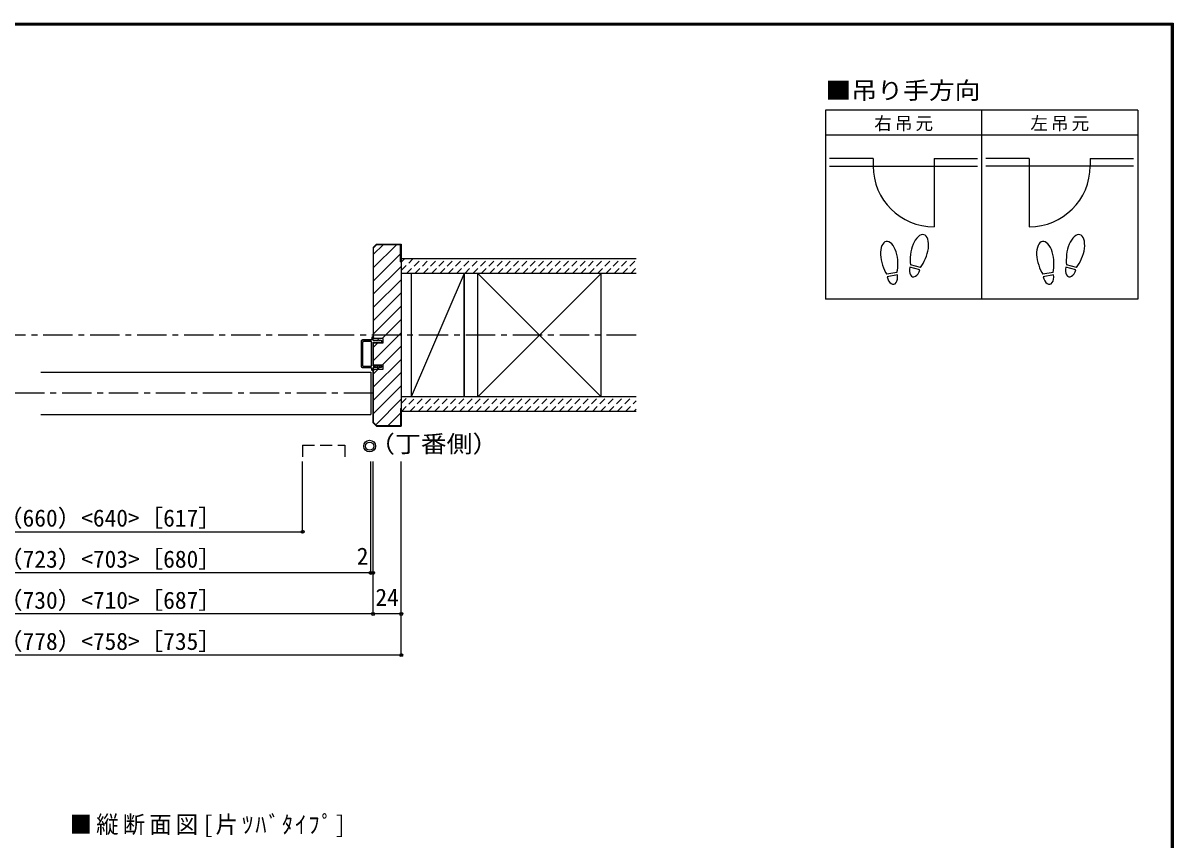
# Model space of a CAD drawing. Units: millimetres at full size, sheet at 1:5; details may follow other scales. Extents: x -973 to 977, y -718 to 696.
# Drawn here: x -3 to 977, y 0 to 696 of the extents above; entities that cross this region are included whole.
import ezdxf
from ezdxf.enums import TextEntityAlignment as Align

# ---------------------------------------------------------------- set-up
doc = ezdxf.new("R2010")
doc.units = ezdxf.units.MM
doc.header["$LTSCALE"] = 5
doc.header["$PDMODE"] = 32
doc.header["$PDSIZE"] = 2.5
for name, pattern in [('CHAIN1', [8, 5, -1, 1, -1]), ('DASHED1', [1.8, 1.2, -0.6]), ('DASHED2', [3, 2, -1])]:
    doc.linetypes.add(name, pattern=pattern)
for name, color, linetype in [('0-0_補助線', 7, 'Continuous'), ('0-1_通り芯', 4, 'CHAIN1'), ('0-3_仕上', 7, 'Continuous'), ('0-4_枠', 3, 'Continuous'), ('0-6_扉', 6, 'Continuous'), ('0-7_金物', 7, 'Continuous'), ('0-8_戸当', 3, 'Continuous'), ('0-A_文字', 3, 'Continuous'), ('0-B_寸法', 4, 'Continuous'), ('0-C_ﾊｯﾁ', 4, 'DASHED1'), ('F-1_通り芯', 6, 'Continuous')]:
    doc.layers.add(name, color=color, linetype=linetype)
doc.styles.add('ＭＳ ゴシック', font='')
doc.styles.get('ＭＳ ゴシック').set_extended_font_data('MS Gothic')

# ---------------------------------------------------------------- blocks, each defined once
blk = doc.blocks.new('01')
at = {"layer": '0-0_補助線'}
for p, q in [((-14.5, 0.346), (-14.5, -0.449)), ((-14.3, 0.346), (-14.3, -0.449)), ((-12.045, -0.049), (-14.178, 0.444)), ((-12, 0.146), (-14.133, 0.639)), ((-11.475, 5.146), (-12.298, 4.504)), ((-12.175, 4.146), (-11.475, 4.146)), ((-12.045, -0.049), (-11.993, 0.145)), ((-11.475, 0.146), (-12, 0.146)), ((-11.475, 7.146), (-11.475, 5.146)), ((-11.475, 4.146), (-11.475, 0.146)), ((-10.68, 7.55), (-9.257, 6.508)), ((-9.375, 6.146), (-10.075, 6.146)), ((-10.075, 3.146), (-10.075, 6.146)), ((-10.075, 3.146), (-9.252, 2.504)), ((-9.375, 2.146), (-10.075, 2.146)), ((-10.075, 0.146), (-10.075, 2.146)), ((-10.075, 0.146), (10.075, 0.146)), ((10.075, 3.146), (9.252, 2.504)), ((10.68, 7.55), (9.257, 6.508)), ((9.375, 6.146), (10.075, 6.146)), ((9.375, 2.146), (10.075, 2.146)), ((10.075, 3.146), (10.075, 6.146)), ((10.075, 0.146), (10.075, 2.146)), ((11.475, 7.146), (11.475, 5.146)), ((11.475, 5.146), (12.298, 4.504)), ((12.175, 4.146), (11.475, 4.146)), ((11.475, 4.146), (11.475, 0.146)), ((11.475, 0.146), (12, 0.146)), ((12.045, -0.049), (11.993, 0.145)), ((12, 0.146), (14.133, 0.639)), ((12.045, -0.049), (14.178, 0.444)), ((14.3, 0.346), (14.3, -0.449)), ((14.5, 0.346), (14.5, -0.449)), ((-14.265, -0.741), (-12.235, -1.196)), ((-14.222, -0.546), (-12.191, -1.001)), ((-12, -1.488), (-12, -8.854)), ((-11.8, -1.488), (-11.8, -8.854)), ((-11, -9.654), (11, -9.654)), ((-10.6, -1.554), (-10.6, -8.154)), ((-10.3, -1.254), (10.3, -1.254)), ((-10.3, -8.454), (10.3, -8.454)), ((10.6, -1.554), (10.6, -8.154)), ((11.8, -1.488), (11.8, -8.854)), ((12, -1.488), (12, -8.854)), ((14.222, -0.546), (12.191, -1.001)), ((14.265, -0.741), (12.235, -1.196)), ((11, -9.854), (-11, -9.854))]:
    blk.add_line(p, q, dxfattribs=at)
for centre, radius, start, end in [((-14.2, 0.346), 0.3, 77.00048, 180), ((-14.2, 0.346), 0.1, 77.00048, 180), ((-12.175, 4.346), 0.2, 127.96957, 270), ((-10.975, 7.146), 0.5, 53.78053, 180), ((-9.375, 6.346), 0.2, 270, 53.78053), ((-9.375, 2.346), 0.2, 270, 52.03043), ((9.375, 6.346), 0.2, 126.21947, 270), ((9.375, 2.346), 0.2, 127.96957, 270), ((10.975, 7.146), 0.5, 0, 126.21947), ((12.175, 4.346), 0.2, 270, 52.03043), ((14.2, 0.346), 0.3, 0, 102.99952), ((14.2, 0.346), 0.1, 0, 102.99952), ((-14.2, -0.449), 0.3, 180, 257.3929), ((-14.2, -0.449), 0.1, 180, 257.3929), ((-12.3, -1.488), 0.3, 0, 76.0718), ((-12.3, -1.488), 0.5, 0, 76.0718), ((-11, -8.854), 1, 180, 270), ((-11, -8.854), 0.8, 180, 270), ((-10.3, -1.554), 0.3, 90, 180), ((-10.3, -8.154), 0.3, 180, 270), ((10.3, -1.554), 0.3, 0, 90), ((10.3, -8.154), 0.3, 270, 0), ((11, -8.854), 1, 270, 0), ((11, -8.854), 0.8, 270, 0), ((12.3, -1.488), 0.5, 103.9282, 180), ((12.3, -1.488), 0.3, 103.9282, 180), ((14.2, -0.449), 0.1, 282.6071, 0), ((14.2, -0.449), 0.3, 282.6071, 0)]:
    blk.add_arc(centre, radius, start, end, dxfattribs=at)

msp = doc.modelspace()

# ---------------------------------------------------------------- linework, layer by layer
at = {"layer": '0-1_通り芯'}
for p, q in [((519.153, 430), (-515.847, 430)), ((295.153, 380.5), (-291.847, 380.5))]:
    msp.add_line(p, q, dxfattribs=at)
at = {"layer": '0-3_仕上', "color": 2}
for p, q in [((519.153, 495), (319.153, 495)), ((519.153, 482.5), (319.153, 482.5)), ((519.153, 377.5), (319.153, 377.5)), ((519.153, 365), (319.153, 365))]:
    msp.add_line(p, q, dxfattribs=at)
at = {"layer": '0-3_仕上', "color": 3}
for p, q in [((327.653, 482.5), (327.653, 377.5)), ((372.653, 377.5), (372.653, 482.5)), ((384.537, 377.5), (384.537, 482.5)), ((489.537, 377.5), (489.537, 482.5))]:
    msp.add_line(p, q, dxfattribs=at)
at = {"layer": '0-3_仕上'}
for p, q in [((372.653, 482.5), (327.653, 377.5)), ((384.537, 482.5), (489.537, 377.5)), ((384.537, 377.5), (489.537, 482.5))]:
    msp.add_line(p, q, dxfattribs=at)
at = {"layer": '0-4_枠'}
for p, q in [((297.982, 507.5), (295.153, 504.672)), ((295.153, 504.672), (295.153, 427)), ((298.189, 507), (295.653, 504.464)), ((295.653, 427), (295.653, 504.464)), ((297.982, 507.5), (319.153, 507.5)), ((318.653, 507), (298.189, 507)), ((318.653, 492.5), (318.653, 507)), ((319.153, 507.5), (319.153, 352.5)), ((318.653, 492.5), (319.153, 492.5)), ((295.153, 404.7), (295.153, 423.3)), ((295.153, 423.3), (303.653, 423.3)), ((295.653, 404.7), (295.653, 423.3)), ((295.153, 404.7), (303.653, 404.7)), ((303.653, 401), (303.653, 404.7)), ((295.153, 355.328), (295.153, 401)), ((295.153, 401), (303.653, 401)), ((295.653, 355.536), (295.653, 401)), ((318.653, 367.5), (318.653, 353)), ((318.653, 367.5), (319.153, 367.5)), ((297.982, 352.5), (295.153, 355.328)), ((298.189, 353), (295.653, 355.536)), ((298.189, 353), (318.653, 353)), ((297.982, 352.5), (319.153, 352.5))]:
    msp.add_line(p, q, dxfattribs=at)
msp.add_lwpolyline([(303.653, 423.3), (303.653, 427), (295.153, 427)], dxfattribs=at)
at = {"layer": '0-6_扉'}
msp.add_line((12.153, 362.5), (293.153, 362.5), dxfattribs=at)
at = {"layer": '0-6_扉', "linetype": 'DASHED2'}
for p, q in [((235.158, 336.408), (271.158, 336.408)), ((235.158, 336.408), (235.158, 322.5)), ((271.158, 336.408), (271.158, 322.5))]:
    msp.add_line(p, q, dxfattribs=at)
at = {"layer": '0-6_扉'}
msp.add_lwpolyline([(12.153, 398.5), (293.153, 398.5), (293.153, 362.5)], dxfattribs=at)
at = {"layer": '0-7_金物'}
for radius in [5, 3.5]:
    msp.add_circle((292.202, 335.457), radius, dxfattribs=at)
at = {"layer": '0-8_戸当', "color": 2}
for p, q in [((721.239, 580.308), (684.139, 580.308)), ((721.239, 580.308), (721.239, 574.008)), ((773.039, 580.308), (810.139, 580.308)), ((773.039, 580.308), (773.039, 522.208)), ((854.239, 580.308), (817.139, 580.308)), ((854.239, 580.308), (854.239, 522.208)), ((906.039, 580.308), (943.139, 580.308)), ((906.039, 580.308), (906.039, 574.008)), ((684.139, 574.008), (810.139, 574.008)), ((943.139, 574.008), (817.139, 574.008))]:
    msp.add_line(p, q, dxfattribs=at)
at = {"layer": '0-8_戸当'}
for p, q in [((761.468, 487.735), (752.987, 490.007)), ((894.468, 487.735), (885.987, 490.007)), ((741.457, 483.378), (732.811, 481.853)), ((741.822, 481.31), (733.175, 479.785)), ((760.924, 485.706), (752.444, 487.978)), ((874.457, 483.378), (865.811, 481.853)), ((874.822, 481.31), (866.175, 479.785)), ((893.924, 485.706), (885.444, 487.978))]:
    msp.add_line(p, q, dxfattribs=at)
at = {"layer": '0-8_戸当', "color": 2}
for centre, start, end in [((773.039, 574.008), 180, 270), ((854.239, 574.008), 270, 0)]:
    msp.add_arc(centre, 51.8, start, end, dxfattribs=at)
at = {"layer": '0-8_戸当'}
for centre, major_axis, ratio, start_param, end_param in [((734.795, 495.877), (-2.445, 13.867), 0.5, 4.3405914, 8.2257792), ((760.713, 501.878), (3.644, 13.601), 0.5, 4.3405914, 8.2257792), ((867.795, 495.877), (-2.445, 13.867), 0.5, 4.3405914, 8.2257792), ((893.713, 501.878), (3.644, 13.601), 0.5, 4.3405914, 8.2257792), ((734.865, 495.481), (-2.963, 16.802), 0.4, 3.8403085, 4.432552), ((760.609, 501.489), (4.416, 16.48), 0.4, 1.8506333, 2.4428768), ((760.609, 501.489), (4.416, 16.48), 0.4, 3.8403085, 4.432552), ((867.865, 495.481), (-2.963, 16.802), 0.4, 3.8403085, 4.432552), ((893.609, 501.489), (4.416, 16.48), 0.4, 1.8506333, 2.4428768), ((893.609, 501.489), (4.416, 16.48), 0.4, 3.8403085, 4.432552), ((734.865, 495.481), (-2.963, 16.802), 0.4, 1.8506333, 2.4428768), ((737.498, 480.548), (-1.27, 7.205), 0.6, 1.5707963, 4.712389), ((756.684, 486.842), (1.894, 7.067), 0.6, 1.5707963, 4.712389), ((867.865, 495.481), (-2.963, 16.802), 0.4, 1.8506333, 2.4428768), ((870.498, 480.548), (-1.27, 7.205), 0.6, 1.5707963, 4.712389), ((889.684, 486.842), (1.894, 7.067), 0.6, 1.5707963, 4.712389)]:
    msp.add_ellipse(centre, major_axis=major_axis, ratio=ratio, start_param=start_param, end_param=end_param, dxfattribs=at)
at = {"layer": '0-A_文字'}
for p, q in [((680.639, 621.667), (680.639, 460.667)), ((946.639, 621.667), (680.639, 621.667)), ((813.639, 621.667), (813.639, 460.667)), ((680.639, 600.667), (946.639, 600.667)), ((372.653, 482.5), (372.653, 377.5)), ((384.537, 377.5), (384.537, 482.5)), ((489.537, 377.5), (489.537, 482.5))]:
    msp.add_line(p, q, dxfattribs=at)
msp.add_lwpolyline([(946.639, 621.667), (946.639, 460.667), (680.639, 460.667)], dxfattribs=at)
at = {"layer": '0-B_寸法'}
for p, q in [((235.158, 262.5), (235.158, 322.5)), ((293.153, 227.5), (293.153, 322.5)), ((295.153, 192.5), (295.153, 322.5)), ((319.153, 157.5), (319.153, 322.5)), ((-281.847, 262.5), (235.158, 262.5)), ((295.153, 227.5), (-291.847, 227.5)), ((319.153, 192.5), (-315.847, 192.5)), ((319.153, 157.5), (-315.847, 157.5))]:
    msp.add_line(p, q, dxfattribs=at)
at = {"layer": '0-B_寸法', "color": 7}
for p in [(235.158, 262.5), (293.153, 227.5), (295.153, 227.5), (295.153, 192.5), (319.153, 192.5), (319.153, 157.5)]:
    msp.add_point(p, dxfattribs=at)
at = {"layer": '0-C_ﾊｯﾁ', "linetype": 'Continuous'}
for p, q in [((303.673, 507), (295.653, 498.98)), ((314.986, 507), (295.653, 487.666)), ((318.653, 499.353), (295.653, 476.353)), ((319.153, 488.539), (295.653, 465.039)), ((319.153, 477.225), (295.653, 453.725)), ((319.153, 465.912), (295.653, 442.412)), ((319.153, 454.598), (295.653, 431.098)), ((319.153, 443.284), (302.869, 427)), ((319.153, 431.97), (295.653, 408.47)), ((299.169, 423.3), (295.653, 419.784)), ((319.153, 420.657), (303.196, 404.7)), ((319.153, 409.343), (295.653, 385.843)), ((299.496, 401), (295.653, 397.157)), ((319.153, 398.029), (295.653, 374.529)), ((319.153, 386.716), (295.653, 363.216)), ((319.153, 375.402), (297.47, 353.719)), ((318.653, 363.588), (308.065, 353))]:
    msp.add_line(p, q, dxfattribs=at)
at = {"layer": '0-C_ﾊｯﾁ'}
for p, q in [((319.153, 485.03), (329.123, 495)), ((319.153, 492.101), (322.052, 495)), ((323.694, 482.5), (336.194, 495)), ((330.765, 482.5), (343.265, 495)), ((337.837, 482.5), (350.337, 495)), ((344.908, 482.5), (357.408, 495)), ((351.979, 482.5), (364.479, 495)), ((359.05, 482.5), (371.55, 495)), ((366.121, 482.5), (378.621, 495)), ((373.192, 482.5), (385.692, 495)), ((380.263, 482.5), (392.763, 495)), ((387.334, 482.5), (399.834, 495)), ((394.405, 482.5), (406.905, 495)), ((401.476, 482.5), (412.318, 493.341)), ((408.547, 482.5), (421.047, 495)), ((415.618, 482.5), (428.118, 495)), ((422.689, 482.5), (435.189, 495)), ((429.76, 482.5), (442.26, 495)), ((436.831, 482.5), (449.331, 495)), ((443.903, 482.5), (456.403, 495)), ((450.974, 482.5), (463.474, 495)), ((458.045, 482.5), (470.545, 495)), ((465.116, 482.5), (477.616, 495)), ((472.187, 482.5), (484.687, 495)), ((479.258, 482.5), (491.758, 495)), ((486.329, 482.5), (498.829, 495)), ((493.4, 482.5), (505.9, 495)), ((500.471, 482.5), (512.971, 495)), ((507.542, 482.5), (519.153, 494.111)), ((514.613, 482.5), (519.153, 487.04)), ((319.153, 371.893), (324.76, 377.5)), ((319.242, 364.911), (331.831, 377.5)), ((326.403, 365), (338.903, 377.5)), ((333.474, 365), (345.974, 377.5)), ((340.545, 365), (353.045, 377.5)), ((347.616, 365), (360.116, 377.5)), ((354.687, 365), (367.187, 377.5)), ((361.758, 365), (374.258, 377.5)), ((368.829, 365), (381.329, 377.5)), ((375.9, 365), (388.4, 377.5)), ((382.971, 365), (395.471, 377.5)), ((390.042, 365), (402.542, 377.5)), ((397.113, 365), (409.613, 377.5)), ((404.184, 365), (416.684, 377.5)), ((411.255, 365), (423.755, 377.5)), ((418.326, 365), (430.826, 377.5)), ((425.398, 365), (437.898, 377.5)), ((432.469, 365), (444.969, 377.5)), ((439.54, 365), (452.04, 377.5)), ((446.611, 365), (459.111, 377.5)), ((453.682, 365), (466.182, 377.5)), ((460.753, 365), (473.253, 377.5)), ((467.824, 365), (480.324, 377.5)), ((474.895, 365), (487.395, 377.5)), ((481.966, 365), (494.466, 377.5)), ((489.037, 365), (501.537, 377.5)), ((496.108, 365), (508.608, 377.5)), ((503.179, 365), (515.679, 377.5)), ((510.25, 365), (519.153, 373.903)), ((517.321, 365), (519.153, 366.832))]:
    msp.add_line(p, q, dxfattribs=at)
at = {"layer": 'F-1_通り芯'}
for p, q in [((-973.347, 695.833), (976.653, 695.833)), ((974.986, 695.833), (974.986, -700.833)), ((975.82, 695.833), (975.82, -700.833)), ((976.653, 695.833), (976.653, -700.833)), ((-973.347, 695), (976.653, 695)), ((-973.347, 694.167), (976.653, 694.167))]:
    msp.add_line(p, q, dxfattribs=at)

# ---------------------------------------------------------------- block references
at = {"layer": '0-0_補助線', "xscale": -1, "rotation": 270}
msp.add_blockref('01', (295.007, 414), dxfattribs=at)

# ---------------------------------------------------------------- texts
at = {"layer": '0-A_文字', "color": 7, "style": 'ＭＳ ゴシック', "width": 1.1}
for s, p in [('■吊り手方向', (680.639, 626.667)), ('（丁番側）', (291.835, 325.605))]:
    msp.add_text(s, height=14.66, dxfattribs=at).set_placement(p, align=Align.BOTTOM_LEFT)
at = {"layer": '0-A_文字', "color": 7, "attachment_point": 7, "style": 'ＭＳ ゴシック'}
for s, insert, char_height in [('\\T1.17;右吊元', (722.139, 603.667), 11), ('\\T1.17;左吊元', (855.139, 603.667), 11), ('\\T1.19;\\W0.95;■縦断面図[片ﾂﾊﾞﾀｲﾌﾟ]', (36.653, 2.5), 14.66)]:
    msp.add_mtext(s, dxfattribs=dict(at, insert=insert, char_height=char_height))
at = {"layer": '0-B_寸法', "color": 7, "style": 'ＭＳ ゴシック'}
for s, p in [('有効開口寸法＝730（660）<640>［617］', (-193.347, 262.5)), ('ＤＷ＝793（723）<703>［680］', (-113.347, 227.5)), ('2', (281.257, 230)), ('枠内＝800（730）<710>［687］', (-113.347, 192.5)), ('24', (297.153, 195)), ('枠外＝848（778）<758>［735］', (-113.347, 157.5))]:
    msp.add_text(s, height=14.66, dxfattribs=at).set_placement(p, align=Align.BOTTOM_LEFT)

doc.saveas('drawing.dxf')
